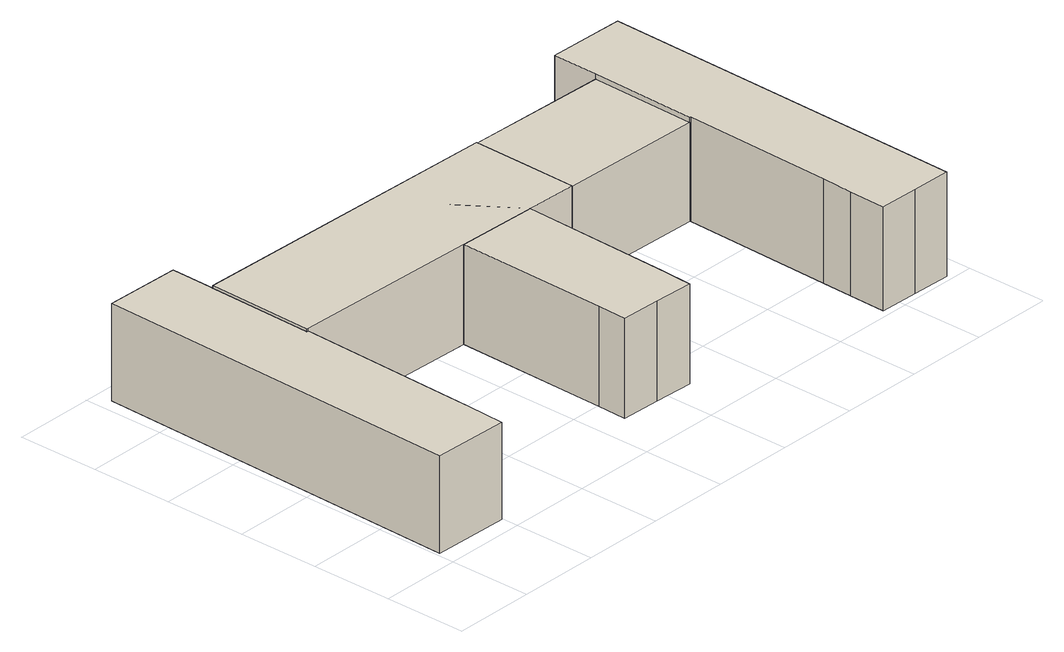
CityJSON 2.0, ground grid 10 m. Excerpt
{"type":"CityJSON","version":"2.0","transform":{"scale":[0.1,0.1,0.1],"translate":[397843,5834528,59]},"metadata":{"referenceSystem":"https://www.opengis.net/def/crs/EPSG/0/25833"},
"CityObjects":{
"building1":{"type":"Building","attributes":{"Gemeindeschluessel":"11000003","function":"31001_1010"},"address":[{"country":"Germany","locality":"Berlin","thoroughfareNumber":"166A, 166B, 166C, 166D, 166E, 166F, 166G, 166H","thoroughfareName":"Hobrechtsfelder Chaussee"}],"children":["building1-1","building1-2","building1-3","building1-4","building1-5","building1-6"]},
"building1-1":{"type":"BuildingPart","attributes":{"BezugspunktDach":"2200","measuredHeight":13.24,"storeysAboveGround":2},"parents":["building1"],"geometry":[{"type":"MultiSurface","lod":"1","boundaries":[[[0,1,2,3,4,5,6,7]],[[8,9,10,11,12,13,14,15]],[[8,16,17,7,6]],[[9,8,6,5]],[[18,19,5,4]],[[11,20,21,10,4,3]],[[12,22,20,3,2]],[[13,12,2,1]],[[14,13,1,0]],[[17,23,0,7]],[[15,17,16,8]],[[10,9,24,19,18]],[[10,21,20,11]],[[11,20,22,12]],[[15,14,23,17]]]}]},
"building1-2":{"type":"BuildingPart","attributes":{"BezugspunktDach":"2200","measuredHeight":13.59,"storeysAboveGround":2},"parents":["building1"],"geometry":[{"type":"Solid","lod":"1","boundaries":[[[[25,26,27,21,20,22]],[[11,10,28,29,30,12]],[[28,10,21,27]],[[29,28,27,26]],[[30,29,26,25]],[[12,30,25,22]],[[11,12,22,20]],[[10,11,20,21]]]]}]},
"building1-3":{"type":"BuildingPart","attributes":{"BezugspunktDach":"2200","measuredHeight":13.18,"storeysAboveGround":2},"parents":["building1"],"geometry":[{"type":"Solid","lod":"1","boundaries":[[[[31,32,33,23,17,16,34,35,36]],[[37,38,8,15,14,39,40,41,42]],[[37,42,36,35]],[[38,37,35,34]],[[8,38,34,16]],[[39,14,23,33]],[[40,39,33,32]],[[41,40,32,31]],[[42,41,31,36]],[[15,8,16,17]],[[14,15,17,23]]]]}]},
"building1-4":{"type":"BuildingPart","attributes":{"BezugspunktDach":"2200","measuredHeight":14.73,"storeysAboveGround":2},"parents":["building1"],"geometry":[{"type":"Solid","lod":"1","boundaries":[[[[43,44,45,46,47,48,49,50,51,52]],[[53,54,55,30,28,56,57,58,59,60]],[[53,60,52,51]],[[54,53,51,50]],[[55,54,50,49]],[[30,55,49,48]],[[28,30,48,47]],[[56,28,47,46]],[[57,56,46,45]],[[58,57,45,44]],[[59,58,44,43]],[[60,59,43,52]]]]}]},
"building1-5":{"type":"BuildingPart","attributes":{"BezugspunktDach":"2200","measuredHeight":13.18,"storeysAboveGround":2},"parents":["building1"],"geometry":[{"type":"Solid","lod":"1","boundaries":[[[[61,62,63,64,65,1,66,67]],[[68,13,69,70,71,72,73,74]],[[68,74,67,66]],[[13,68,66,1]],[[69,13,1,65]],[[70,69,65,64]],[[71,70,64,63]],[[72,71,63,62]],[[73,72,62,61]],[[74,73,61,67]]]]}]},
"building1-6":{"type":"BuildingPart","attributes":{"BezugspunktDach":"2200","measuredHeight":10.3,"storeysAboveGround":2},"parents":["building1"],"geometry":[{"type":"Solid","lod":"1","boundaries":[[[[18,75,76,19]],[[77,78,10,9]],[[77,9,19,76]],[[78,77,76,75]],[[10,78,75,18]],[[9,10,18,19]]]]}]}
},
"vertices":[
[108,292,127],[342,286,127],[505,282,127],[506,348,127],[507,414,127],[287,419,127],[109,423,127],[106,292,127],[109,423,9],[287,419,9],[507,414,9],[506,348,9],[505,282,9],[342,286,9],[108,292,9],[106,292,9],[109,423,124],[106,292,124],[507,414,112],[287,419,112],[506,348,126],[507,414,126],[505,282,126],[108,292,124],[287,419,12],
[683,278,126],[721,343,126],[686,409,126],[686,409,9],[721,343,9],[683,278,9],
[99,20,124],[101,68,124],[102,105,124],[110,478,124],[17,480,124],[5,22,124],[17,480,9],[110,478,9],[102,105,9],[101,68,9],[99,20,9],[5,22,9],
[725,8,132],[773,7,132],[782,464,132],[687,466,132],[686,409,132],[683,278,132],[684,278,132],[679,92,132],[678,54,132],[677,9,132],[678,54,9],[679,92,9],[684,278,9],[687,466,9],[782,464,9],[773,7,9],[725,8,9],[677,9,9],
[386,61,127],[434,59,127],[436,98,127],[442,284,127],[394,350,127],[338,98,127],[337,62,127],[338,98,9],[394,350,9],[442,284,9],[436,98,9],[434,59,9],[386,61,9],[337,62,9],
[507,421,112],[288,424,112],[288,424,9],[507,421,9]
]}
